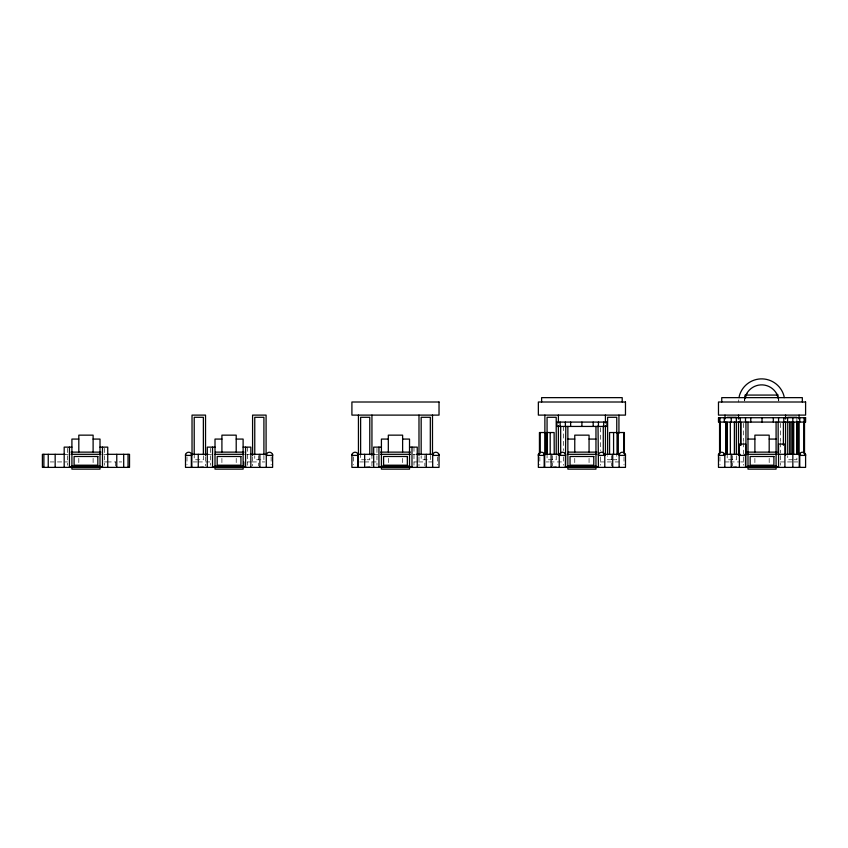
<?xml version="1.0" encoding="UTF-8"?>
<svg xmlns="http://www.w3.org/2000/svg" width="848" height="848" viewBox="0 0 848 848"><rect width="100%" height="100%" fill="white"/><g stroke="black" fill="none" stroke-linecap="round" stroke-linejoin="round"><path stroke-width="0.64" stroke-dasharray="4.24 3.18" d="M738.513 402.005L738.799 399.832M744.682 400.786L745 398.348M64.183 454.316L68.084 454.316M103.838 454.316L107.738 454.316M207.283 454.316L211.459 454.316M246.662 454.316L249.036 454.316M373.682 454.316L377.869 454.316M413.071 454.316L415.435 454.316M365.848 459.764L360.623 459.764L360.623 454.316M367.152 459.764L369.77 459.764L369.77 455.895M611.535 459.764L607.613 459.764L607.613 455.895M612.839 459.764L616.761 459.764L616.761 455.408M792.965 459.764L787.739 459.764L787.739 455.895M794.279 459.764L796.887 459.764L796.887 455.408M50.191 461.937L54.018 461.937M57.431 461.937L67.607 461.937M104.315 461.937L106.753 461.937M107.028 461.937L115.678 461.937M119.176 461.937L121.73 461.937M193.291 461.937L197.118 461.937M198.167 461.937L210.707 461.937M247.415 461.937L251.411 461.937M252.195 461.937L258.778 461.937M262.276 461.937L264.83 461.937M359.7 461.937L363.527 461.937M364.576 461.937L377.116 461.937M413.983 461.937L417.82 461.937M418.594 461.937L425.177 461.937M428.685 461.937L432.491 461.937M546.144 461.937L548.698 461.937M549.843 461.937L563.56 461.937M600.267 461.937L605.536 461.937M607.38 461.937L611.62 461.937M615.129 461.937L618.934 461.937M725.008 461.937L728.824 461.937M729.969 461.937L740.081 461.937M740.972 461.937L743.685 461.937M780.393 461.937L785.661 461.937M787.506 461.937L792.933 461.937M793.982 461.937L797.809 461.937M778.284 398.348L778.612 400.786M796.887 417.29L796.887 421.255M780.552 423.364L780.552 441.416M780.552 442.709L780.552 453.023M780.552 455.588L780.552 465.202M778.771 397.648L778.771 400.913M769.189 458.376L769.189 463.527M754.89 458.376L754.89 463.527M744.523 397.648L744.523 400.913M743.526 423.364L743.526 441.416M743.526 442.709L743.526 454.316M743.526 456.86L743.526 465.202M736.34 455.895L736.34 459.764L727.192 459.764L727.192 454.316M732.63 455.599L732.63 465.859M719.963 456.924L719.963 464.768M623.99 456.924L623.99 464.768M611.313 455.599L611.313 465.859M600.426 427.699L600.426 450.511M600.426 456.86L600.426 465.202M589.063 458.376L589.063 463.527M574.764 458.376L574.764 463.527M563.401 426.438L563.401 450.511M563.401 456.86L563.401 465.202M556.214 455.895L556.214 459.764L547.066 459.764L547.066 454.316M552.504 455.599L552.504 465.859M539.837 456.924L539.837 464.768M437.547 456.924L437.547 464.768M430.318 455.408L430.318 459.764L421.17 459.764L421.17 455.895M424.869 455.599L424.869 465.859M418.986 456.754L418.986 465.859M413.983 447.129L413.983 465.202M402.62 458.376L402.62 463.527M388.32 458.376L388.32 463.527M376.957 448.327L376.957 465.202M371.943 454.316L371.943 465.859M353.393 456.924L353.393 464.768M271.137 456.924L271.137 464.768M263.908 455.408L263.908 459.764L254.76 459.764L254.76 455.895M258.47 455.599L258.47 465.859M252.587 456.754L252.587 465.859M247.574 447.129L247.574 465.202M236.21 458.376L236.21 463.527M221.911 458.376L221.911 463.527M210.548 448.327L210.548 465.202M205.534 456.754L205.534 465.859M203.361 455.895L203.361 459.764L194.213 459.764L194.213 454.316M186.984 456.924L186.984 464.768M115.37 461.937L115.37 465.859M104.474 448.327L104.474 465.202M93.11 458.376L93.11 463.527M78.811 458.376L78.811 463.527M67.448 448.327L67.448 465.202"/><path stroke-width="1.27" d="M739.085 397.648L739.308 396.016A23.129 23.129 0 0 1 783.987 396.016L784.199 397.648M746.812 393.44L745 398.348L745 395.073M746.145 395.073L778.284 395.073M727.192 417.29L736.34 417.29M787.739 417.29L796.887 417.29M78.811 439.073L71.91 439.073L71.91 469.124L100.011 469.124L100.011 439.073L93.11 439.073M221.911 439.073L215.01 439.073L215.01 469.124L243.111 469.124L243.111 439.073L236.21 439.073M388.32 439.073L381.42 439.073L381.42 469.124L409.52 469.124L409.52 439.073L402.62 439.073M567.863 439.073L574.764 439.073M589.063 439.073L595.964 439.073M747.989 439.073L754.89 439.073M769.189 439.073L776.09 439.073M71.91 447.129L64.183 447.129L64.183 467.386M100.011 447.129L107.738 447.129L107.738 467.386M215.01 447.129L207.283 447.129L207.283 467.386M243.111 447.129L250.838 447.129L250.838 467.386M381.42 447.129L373.682 447.129L373.682 467.386M409.52 447.129L417.248 447.129L417.248 467.386M71.031 452.132L100.891 452.132M215.434 452.132L243.991 452.132M380.54 452.132L410.4 452.132M568.277 452.132L596.844 452.132M747.109 452.132L776.969 452.132M64.893 454.316L42.4 454.316L42.4 467.386L129.521 467.386L129.521 454.316L107.028 454.316M71.031 454.316L100.891 454.316M207.94 454.316L191.341 454.316L191.341 467.386M215.01 454.316L243.991 454.316M250.128 454.316L266.791 454.316M374.392 454.316L357.739 454.316L357.739 467.386M380.54 454.316L410.4 454.316M416.538 454.316L433.19 454.316M543.621 454.316L560.125 454.316M567.238 454.316L596.833 454.316M603.691 454.316L619.634 454.316M624.393 454.316L625.474 454.316L625.474 467.386L538.353 467.386L538.353 454.316L539.445 454.316L539.445 432.533L545.518 432.533L545.518 454.316M719.57 454.316L718.479 454.316L718.479 467.386L805.6 467.386L805.6 454.316L804.858 454.316M723.503 454.316L740.262 454.316M744.883 454.316L745.933 454.316L745.933 422.081M747.364 454.316L776.959 454.316M800.576 454.316L778.146 454.316L778.146 422.081M191.839 455.408L185.5 455.408A3.169 3.169 0 0 1 188.669 452.228A3.169 3.169 0 0 1 191.839 455.408L191.839 467.386M266.283 455.408L272.621 455.408A3.169 3.169 0 0 0 269.452 452.228A3.169 3.169 0 0 0 266.283 455.408L266.283 467.386M358.248 455.408L351.909 455.408A3.169 3.169 0 0 1 355.079 452.228A3.169 3.169 0 0 1 358.248 455.408L358.248 467.386M432.681 455.408L439.031 455.408A3.169 3.169 0 0 0 435.861 452.228A3.169 3.169 0 0 0 432.681 455.408L432.681 467.386M544.692 455.408L538.353 455.408A3.169 3.169 0 0 1 541.522 452.228A3.169 3.169 0 0 1 544.692 455.408L544.692 467.386M559.256 467.386L559.256 455.408L565.605 455.408L565.605 467.386M604.783 455.408L598.434 455.408A3.169 3.169 0 0 1 601.614 452.228A3.169 3.169 0 0 1 604.783 455.408L604.783 467.386M619.125 455.408L625.474 455.408A3.169 3.169 0 0 0 622.305 452.228A3.169 3.169 0 0 0 619.125 455.408L619.125 467.386M724.817 455.408L718.479 455.408A3.169 3.169 0 0 1 721.648 452.228A3.169 3.169 0 0 1 724.817 455.408L724.817 467.386M739.382 455.408L745.731 455.408M799.261 455.408L805.6 455.408A3.169 3.169 0 0 0 802.431 452.228A3.169 3.169 0 0 0 799.261 455.408L799.261 467.386M71.91 466.071L100.011 466.071M215.01 466.071L243.111 466.071M381.42 466.071L409.52 466.071M567.863 466.071L595.964 466.071M747.989 466.071L776.09 466.071M71.91 466.729L100.011 466.729M215.01 466.729L243.111 466.729M381.42 466.729L409.52 466.729M567.863 466.729L595.964 466.729M747.989 466.729L776.09 466.729M69.43 466.951L102.491 466.951M212.53 466.951L245.591 466.951M378.939 466.951L411.99 466.951M565.383 466.951L598.434 466.951M745.509 466.951L778.57 466.951M203.361 467.163L199.662 467.386M369.77 467.163L366.06 467.386M556.214 467.163L552.504 467.386M736.34 467.163L732.63 467.386M776.471 393.44L778.284 398.348L778.284 397.648M554.253 454.316L554.115 432.533L546.78 432.533L546.822 454.316M804.858 417.725L804.858 422.081M804.519 422.081L804.519 454.316M804.116 417.725L804.116 422.081M803.777 422.081L803.777 453.023M802.335 402.005L802.335 397.648L721.743 397.648L721.743 402.005M799.759 417.725L799.759 422.081M799.759 454.316L799.759 467.386M799.07 415.107L799.07 419.029M799.07 421.647L799.07 454.316M798.434 422.081L798.434 454.316M797.173 422.081L797.173 454.316M796.887 421.255L796.887 454.316M793.707 422.081L793.707 454.316M792.838 417.725L792.838 422.081M792.838 454.316L792.838 467.386M792.636 422.081L792.636 454.316M791.163 422.081L791.163 454.316M789.689 422.081L789.689 454.316M787.739 422.431L787.739 454.613M787.591 417.725L787.591 422.081M785.566 415.107L785.566 419.029M785.566 421.615L785.566 455.45M784.909 467.386L784.909 444.076L778.57 444.076L778.57 467.386M783.817 417.725L783.817 422.081M783.404 422.081L783.404 445.285M778.57 417.725L778.57 422.081M776.09 422.081L776.09 469.124L747.989 469.124L747.989 422.081M773.312 417.725L773.312 422.081M769.189 451.942L769.189 435.151L754.89 435.151L754.89 451.942M762.034 417.725L762.034 422.081M750.766 417.725L750.766 422.081M745.731 467.386L745.731 444.076L739.382 444.076L739.382 467.386M745.509 417.725L745.509 422.081M745.509 454.316L745.509 467.386M740.802 422.081L740.802 445.285M740.675 422.081L740.675 445.285M740.262 417.725L740.262 422.081M738.513 415.107L738.513 419.029M738.513 421.615L738.513 455.45M736.35 417.725L736.35 422.081M736.34 422.431L736.34 454.613M734.389 422.081L734.389 454.316M731.23 417.725L731.23 422.081M731.23 454.316L731.23 467.386M730.329 422.081L730.372 454.316M725.644 422.081L725.644 454.316M725.008 415.107L725.008 419.029M724.309 417.725L724.309 422.081M720.302 422.081L720.302 453.023M719.963 417.725L719.963 422.081M719.57 422.081L719.56 453.023M719.221 417.725L719.221 422.081M624.393 453.033L624.393 432.533L618.309 432.533L618.309 454.316M623.651 432.533L623.651 453.033M622.209 402.005L622.209 397.648L541.618 397.648L541.618 402.005M618.934 415.107L618.934 433.402M617.037 454.316L617.037 432.533L609.564 432.533L609.564 454.316M616.761 433.158L616.761 417.29L607.613 417.29L607.613 454.613M613.581 432.533L613.581 454.316M612.712 454.316L612.712 467.386M605.43 415.107L605.43 422.951M605.43 425.516L605.43 455.45M603.691 422.081L603.691 426.438M603.278 425.95L603.278 453.023M598.434 422.081L598.434 426.438M598.434 467.386L598.02 425.95M595.964 426.438L595.964 469.124L567.863 469.124L567.863 426.438M593.187 422.081L593.187 426.438M589.063 451.942L589.063 435.151L574.764 435.151L574.764 451.942M581.908 422.081L581.908 426.438M570.64 422.081L570.64 426.438M565.796 426.438L565.383 467.386M565.383 422.081L565.383 426.438M560.676 426.438L560.676 454.316M560.125 422.081L560.125 426.438M558.387 415.107L558.387 422.951M558.387 425.516L558.387 455.45M556.214 454.613L556.214 417.29L547.066 417.29L547.066 454.316M551.105 454.316L551.105 467.386M550.193 432.533L550.193 454.316M544.882 415.107L544.882 454.316M544.183 454.316L544.183 467.386M540.176 432.533L540.176 453.033M439.031 454.316L439.031 467.386L351.909 467.386L351.909 454.316M432.491 415.107L432.491 454.316M430.318 454.316L430.318 417.29L421.17 417.29L421.17 454.613M426.268 454.316L426.268 467.386M418.986 415.107L418.986 455.45M411.99 447.129L411.99 467.386M402.62 451.942L402.62 435.151L388.32 435.151L388.32 451.942M378.939 447.129L378.939 467.386M371.943 415.107L371.943 455.45M369.77 454.613L369.77 417.29L360.623 417.29L360.623 454.316M364.661 454.316L364.661 467.386M358.439 415.107L358.439 454.316M272.621 454.316L272.621 467.386L185.5 467.386L185.5 454.316M266.092 454.316L266.092 415.107L252.587 415.107L252.587 455.45M263.908 454.316L263.908 417.29L254.76 417.29L254.76 454.613M259.87 454.316L259.87 467.386M245.591 447.129L245.591 467.386M243.768 461.937L243.768 467.386M236.21 451.942L236.21 435.151L221.911 435.151L221.911 451.942M212.53 447.129L212.53 467.386M205.534 455.45L205.534 415.107L192.03 415.107L192.03 454.316M203.361 454.613L203.361 417.29L194.213 417.29L194.213 454.316M198.262 454.316L198.262 467.386M128.037 454.316L128.037 467.386M123.691 454.316L123.691 467.386M116.77 454.316L116.77 467.386M102.491 447.129L102.491 467.386M93.11 451.942L93.11 435.151L78.811 435.151L78.811 451.942M69.43 447.129L69.43 467.386M55.162 454.316L55.162 467.386M48.241 454.316L48.241 467.386M43.884 454.316L43.884 467.386M745.106 397.574A17.119 17.119 0 0 1 778.188 397.574M559.256 455.408A3.169 3.169 0 0 1 562.425 452.228A3.169 3.169 0 0 1 565.605 455.408M439.031 402.005L351.909 402.005L351.909 415.107L439.031 415.107L439.031 402.005M625.474 402.005L538.353 402.005L538.353 415.107L625.474 415.107L625.474 402.005M805.6 402.005L718.479 402.005L718.479 415.107L805.6 415.107L805.6 402.005M805.6 417.725L718.479 417.725L718.479 422.081L805.6 422.081L805.6 417.725M606.903 422.081L556.924 422.081L556.924 426.438L606.903 426.438L606.903 422.081M97.827 456.489L74.094 456.489L74.094 465.202L97.827 465.202L97.827 456.489M240.927 456.489L217.194 456.489L217.194 465.202L240.927 465.202L240.927 456.489M407.337 456.489L383.593 456.489L383.593 465.202L407.337 465.202L407.337 456.489M593.78 456.489L570.036 456.489L570.036 465.202L593.78 465.202L593.78 456.489M773.906 456.489L750.173 456.489L750.173 465.202L773.906 465.202L773.906 456.489M726.948 454.316L726.948 422.081L726.906 454.316"/></g></svg>
